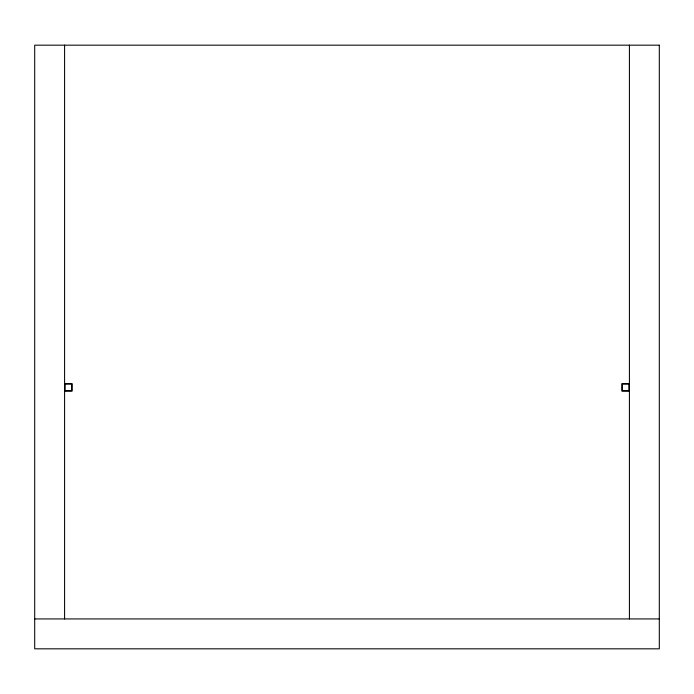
<?xml version="1.0" encoding="UTF-8"?>
<svg xmlns="http://www.w3.org/2000/svg" width="694" height="694" viewBox="0 0 694 694"><rect width="100%" height="100%" fill="white"/><g stroke="black" fill="none" stroke-linecap="round" stroke-linejoin="round"><path stroke-width="1.04" d="M64.585 383.6L72.115 383.6L72.115 391.13L64.585 391.13M629.415 383.6L621.885 383.6L621.885 391.13L629.415 391.13M34.7 618.935L659.3 618.935M629.415 45.171L629.415 618.935M64.585 45.171L64.585 618.935M659.3 45.171L34.7 45.171L34.7 648.829L659.3 648.829L659.3 45.171M71.647 384.068L65.062 384.068L65.062 390.653L71.647 390.653L71.647 384.068M628.938 384.068L622.353 384.068L622.353 390.653L628.938 390.653L628.938 384.068"/></g></svg>
